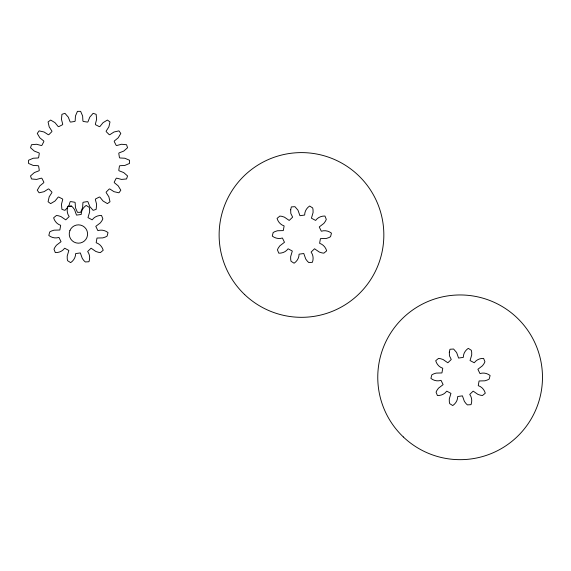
<?xml version="1.0" encoding="UTF-8"?>
<svg xmlns="http://www.w3.org/2000/svg" width="571" height="571" viewBox="0 0 571 571"><rect width="100%" height="100%" fill="white"/><g stroke="black" fill="none" stroke-linecap="round" stroke-linejoin="round"><path stroke-width="0.86" d="M67.892 206.324C66.65 209.778 66.978 213.561 69.191 216.559L65.751 219.871L60.933 216.559L58.292 215.738L56.408 215.495L53.617 217.801C54.638 221.327 57.136 224.189 60.683 225.324L59.848 230.013L54.002 230.17L51.383 231.055L49.713 231.976L48.813 235.48C51.718 237.729 55.416 238.585 58.949 237.408L61.04 241.697L56.401 245.259L54.802 247.514L53.988 249.234L55.323 252.603C58.991 252.717 62.489 251.233 64.659 248.207L68.863 250.448L67.207 256.058L67.242 258.82L67.592 260.69L70.654 262.631C73.688 260.569 75.643 257.314 75.622 253.588L80.34 252.932L82.295 258.442L83.944 260.661L85.336 261.961L88.948 261.732C90.189 258.285 89.861 254.502 87.648 251.497L91.082 248.192L95.907 251.504L98.54 252.325L100.432 252.56L103.223 250.255C102.202 246.729 99.704 243.867 96.156 242.739L96.991 238.043L102.837 237.886L105.449 237.001L107.12 236.087L108.019 232.575C105.121 230.327 101.424 229.478 97.884 230.648L95.8 226.359L100.439 222.804L102.038 220.542L102.851 218.821L101.517 215.453C97.848 215.338 94.351 216.823 92.181 219.849L87.977 217.608L89.633 211.998L89.597 209.236L89.247 207.366L86.185 205.424C83.152 207.487 81.196 210.742 81.218 214.468L76.5 215.124L74.544 209.614L72.888 207.401L71.503 206.095L67.892 206.324L68.292 206.524L69.105 205.139L69.99 202.163A0.721 0.721 0 0 1 70.847 201.62L74.53 202.205A0.721 0.721 0 0 1 75.179 202.99L75.443 207.658L77.442 212.326L80.632 212.326L82.631 207.658L82.895 202.99A0.721 0.721 0 0 1 83.544 202.205L87.22 201.62A0.721 0.721 0 0 1 88.084 202.163L89.775 206.524L93.123 210.349L96.156 209.364L96.613 204.304L95.421 199.786A0.721 0.721 0 0 1 95.792 198.836L99.118 197.145A0.721 0.721 0 0 1 100.103 197.395L103.058 201.021L107.419 203.626L110.003 201.749L108.875 196.795L106.342 192.862A0.721 0.721 0 0 1 106.406 191.842L109.04 189.208A0.721 0.721 0 0 1 110.06 189.144L113.993 191.678L118.946 192.805L120.816 190.229L118.211 185.868L114.593 182.906A0.721 0.721 0 0 1 114.343 181.921L116.034 178.602A0.721 0.721 0 0 1 116.976 178.223L121.502 179.415L126.562 178.959L127.547 175.925L123.721 172.585L119.36 170.886A0.721 0.721 0 0 1 118.818 170.03L119.396 166.347A0.721 0.721 0 0 1 120.181 165.697L124.856 165.433L129.524 163.434L129.524 160.244L124.856 158.246L120.181 157.981A0.721 0.721 0 0 1 119.396 157.332L118.818 153.656A0.721 0.721 0 0 1 119.36 152.792L123.721 151.101L127.547 147.753L126.562 144.72L121.502 144.263L116.976 145.455A0.721 0.721 0 0 1 116.034 145.084L114.343 141.765A0.721 0.721 0 0 1 114.593 140.773L118.211 137.818L120.816 133.457L118.946 130.873L113.993 132.001L110.06 134.535A0.721 0.721 0 0 1 109.04 134.471L106.406 131.837A0.721 0.721 0 0 1 106.342 130.816L108.875 126.883L110.003 121.937L107.419 120.06L103.058 122.665L100.103 126.284A0.721 0.721 0 0 1 99.118 126.541L95.792 124.849A0.721 0.721 0 0 1 95.421 123.9L96.613 119.375L96.156 114.321L93.123 113.329L89.775 117.155L88.084 121.516A0.721 0.721 0 0 1 87.22 122.058L83.544 121.48A0.721 0.721 0 0 1 82.895 120.695L82.631 116.02L80.632 111.352L77.442 111.352L75.443 116.02L75.179 120.695A0.721 0.721 0 0 1 74.53 121.48L70.847 122.058A0.721 0.721 0 0 1 69.99 121.516L68.292 117.155L64.951 113.329L61.918 114.321L61.461 119.375L62.653 123.9A0.721 0.721 0 0 1 62.275 124.849L58.956 126.541A0.721 0.721 0 0 1 57.971 126.284L55.009 122.665L50.655 120.06L48.071 121.937L49.199 126.883L51.733 130.816A0.721 0.721 0 0 1 51.668 131.837L49.035 134.471A0.721 0.721 0 0 1 48.014 134.535L44.081 132.001L39.128 130.873L37.258 133.457L39.856 137.818L43.482 140.773A0.721 0.721 0 0 1 43.731 141.765L42.04 145.084A0.721 0.721 0 0 1 41.098 145.455L36.573 144.263L31.512 144.72L30.527 147.753L34.353 151.101L38.714 152.792A0.721 0.721 0 0 1 39.256 153.656L38.671 157.332A0.721 0.721 0 0 1 37.886 157.981L33.218 158.246L28.55 160.244L28.55 163.434L33.218 165.433L37.886 165.697A0.721 0.721 0 0 1 38.671 166.347L39.256 170.03A0.721 0.721 0 0 1 38.714 170.886L34.353 172.585L30.527 175.925L31.512 178.959L36.573 179.415L41.098 178.223A0.721 0.721 0 0 1 42.04 178.602L43.731 181.921A0.721 0.721 0 0 1 43.482 182.906L39.856 185.868L37.258 190.229L39.128 192.805L44.081 191.678L48.014 189.144A0.721 0.721 0 0 1 49.035 189.208L51.668 191.842A0.721 0.721 0 0 1 51.733 192.862L49.199 196.795L48.071 201.749L50.655 203.626L55.009 201.021L57.971 197.395A0.721 0.721 0 0 1 58.956 197.145L62.275 198.836A0.721 0.721 0 0 1 62.653 199.786L61.461 204.304L61.918 209.364L64.951 210.349L67.656 207.359M69.098 206.416L71.503 206.095M290.689 209.821L290.803 213.433L292.637 217.144L289.204 220.449L284.379 217.137L281.746 216.316L279.854 216.081L277.063 218.386C278.084 221.912 280.582 224.774 284.13 225.902L283.295 230.598L277.449 230.755L274.829 231.64L273.166 232.554L272.267 236.066C275.165 238.314 278.862 239.163 282.402 237.993L284.486 242.282L279.847 245.837L278.248 248.1L277.435 249.82L278.769 253.189C282.438 253.303 285.935 251.818 288.105 248.792L292.309 251.033L290.653 256.643L290.689 259.405L291.039 261.275L294.101 263.217C297.134 261.154 299.09 257.899 299.068 254.174L303.786 253.51L305.742 259.027L307.391 261.24L308.783 262.546L312.394 262.317C313.636 258.863 313.308 255.08 311.095 252.082L314.528 248.77L319.353 252.082L321.987 252.903L323.878 253.146L326.669 250.84C325.648 247.314 323.15 244.452 319.603 243.317L320.438 238.628L326.284 238.471L328.903 237.586L330.566 236.665L331.465 233.161C328.568 230.912 324.87 230.056 321.33 231.234L319.246 226.944L323.885 223.382L325.484 221.127L326.298 219.407L324.963 216.038C321.295 215.924 317.797 217.408 315.627 220.435L311.423 218.193L313.079 212.583L313.044 209.821L312.694 207.951L309.632 206.01C306.598 208.072 304.643 211.327 304.664 215.053L299.946 215.71L297.991 210.199L294.95 206.681L291.338 206.909L290.689 209.821M449.32 352.164L449.441 355.783L451.268 359.487L447.835 362.792L443.017 359.48L440.377 358.659L438.492 358.424L435.702 360.729C436.722 364.255 439.213 367.117 442.768 368.252L441.933 372.942L436.087 373.099L433.468 373.984L431.797 374.897L430.898 378.409C433.796 380.657 437.5 381.507 441.033 380.336L443.117 384.626L438.478 388.187L436.886 390.443L436.073 392.163L437.407 395.532C441.076 395.646 444.566 394.161 446.743 391.135L450.947 393.376L449.284 398.986L449.32 401.748L449.677 403.618L452.732 405.56C455.772 403.497 457.728 400.242 457.699 396.517L462.424 395.86L464.373 401.37L466.029 403.583L467.413 404.889L471.032 404.661C472.274 401.206 471.939 397.423 469.733 394.425L473.166 391.121L477.984 394.433L480.625 395.253L482.516 395.489L485.307 393.183C484.279 389.658 481.788 386.795 478.241 385.661L479.076 380.971L484.915 380.814L487.534 379.929L489.204 379.016L490.104 375.504C487.206 373.256 483.509 372.406 479.968 373.577L477.884 369.287L482.524 365.725L484.122 363.47L484.929 361.75L483.601 358.381C479.933 358.267 476.435 359.751 474.265 362.778L470.054 360.537L471.717 354.926L471.682 352.164L471.325 350.294L468.27 348.353C465.237 350.416 463.281 353.67 463.302 357.396L458.577 358.053L456.629 352.543L453.588 349.024L449.977 349.252L449.32 352.164M69.919 230.541L69.312 232.861A9.186 9.186 0 0 0 86.913 237.515L87.527 235.195A9.186 9.186 0 0 0 69.919 230.541M244.681 294.6A82.36 82.36 0 0 0 381.528 254.345A82.36 82.36 0 0 0 278.234 155.954A82.36 82.36 0 0 0 244.681 294.6M403.312 436.943A82.36 82.36 0 0 0 540.166 396.688A82.36 82.36 0 0 0 436.872 298.305A82.36 82.36 0 0 0 403.312 436.943"/></g></svg>
